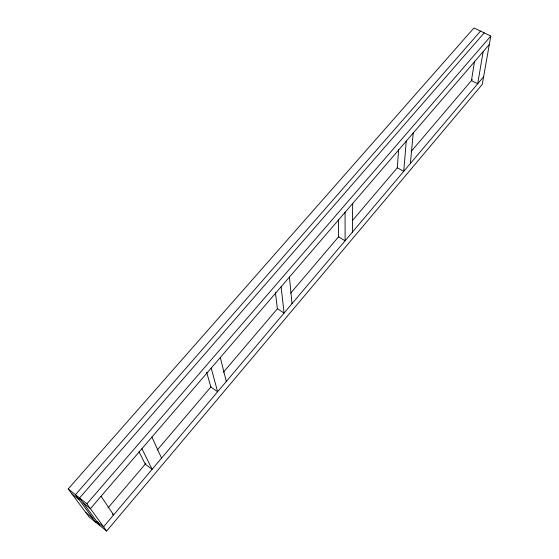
<?xml version="1.0" encoding="UTF-8"?>
<svg xmlns="http://www.w3.org/2000/svg" width="559" height="559" viewBox="0 0 559 559"><rect width="100%" height="100%" fill="white"/><g stroke="black" fill="none" stroke-linecap="round" stroke-linejoin="round"><path stroke-width="0.84" d="M352.373 232.174L352.68 203.483M398.644 149.609L397.288 167.798L403.724 171.361L406.274 141.127M410.39 163.473L413.213 133.049M474.57 61.169L471.433 80.615L477.693 83.766L483.151 51.673M490.802 36.042L482.284 84.395L106.657 531.05L89.223 517.082L68.198 488.929L473.983 27.95L490.802 36.042L86.89 503.806L106.657 531.05M483.633 76.73L103.576 526.802L96.665 521.268M107.978 507.963L145.878 463.397M157.191 450.093L210.939 386.905M223.383 372.273L277.69 308.414M290.701 293.119L338.789 236.576M352.366 220.616L397.624 167.4M411.2 151.44L472.299 79.602M489.307 44.51L90.404 508.655L83.165 502.883M484.213 32.869L79.553 497.971L99.823 525.572M480.516 31.094L75.451 494.701L95.994 522.504M112.352 513.931L113.603 514.93L101.06 496.259M68.198 488.929L86.89 503.806M71.943 493.939L79.105 499.648M85.946 512.687L92.794 518.165M139.023 451.791L145.263 464.124L152.125 469.315L141.93 448.709M151.922 437.075L161.558 458.135M206.655 372.245L210.855 387.003L217.633 391.74L211.183 368.129M220.323 357.487L226.304 381.469M275.398 292.553L277.404 308.75L284.077 313.054L281.114 286.753M289.436 277.075L292.001 303.67M338.356 219.554L338.551 236.855L345.106 240.775L345.085 212.329"/></g></svg>
